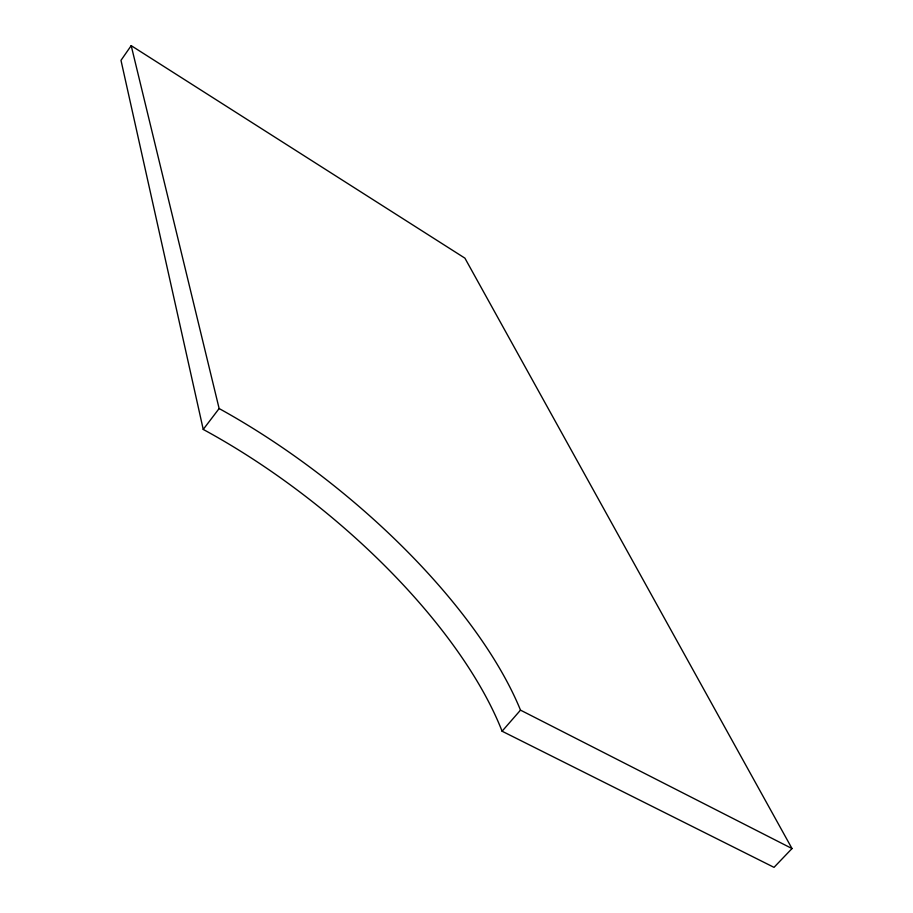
<?xml version="1.0" encoding="UTF-8"?>
<svg xmlns="http://www.w3.org/2000/svg" width="913" height="913" viewBox="0 0 913 913"><rect width="100%" height="100%" fill="white"/><g stroke="black" fill="none" stroke-linecap="round" stroke-linejoin="round"><path stroke-width="1.37" d="M131.198 45.65L120.984 60.349L203.234 429.43A351.676 148.054 38.7 0 1 502.093 731.222L774.019 867.35L792.016 848.554L464.911 258.151L131.198 45.65L219.131 408.545A353.411 143.295 38.6 0 1 520.501 710.131L792.016 848.554M203.234 429.43L219.131 408.545M502.093 731.222L520.501 710.131"/></g></svg>
